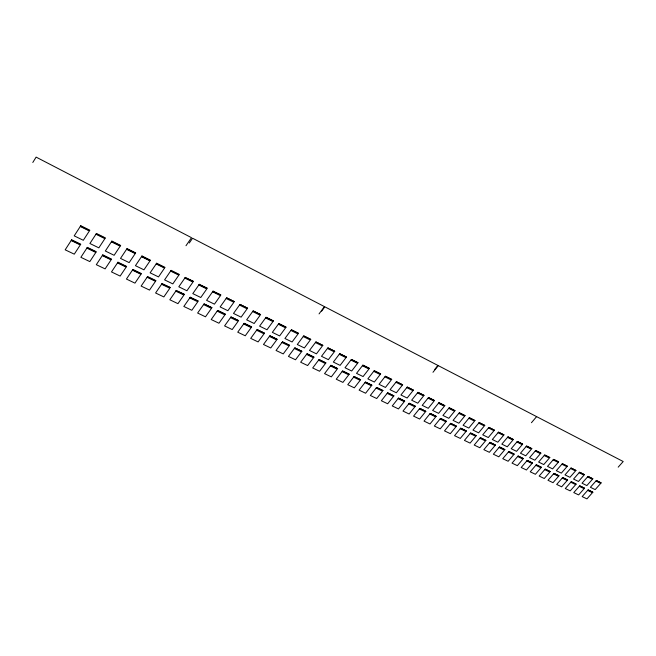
<?xml version="1.0" encoding="UTF-8"?>
<svg xmlns="http://www.w3.org/2000/svg" width="656" height="656" viewBox="0 0 656 656"><rect width="100%" height="100%" fill="white"/><g stroke="black" fill="none" stroke-linecap="round" stroke-linejoin="round"><path stroke-width="0.98" d="M32.8 162.475L36.121 157.112L191.503 237.677L185.992 245.729M189.272 243.032L192.561 238.226L324.458 306.623L319.046 313.904M321.604 311.165L324.843 306.819L623.2 461.521L618.19 467.162M434.756 369.41L437.913 365.449M432.985 372.28L438.282 365.638M531.45 422.718L536.6 416.617M71.184 240.522L65.174 249.821L74.276 254.167L80.286 244.926L71.184 240.522M71.66 239.793L71.422 240.153L80.524 244.565L80.762 244.196L71.66 239.793M80.278 226.476L74.202 235.857L83.304 240.285L89.372 230.961L80.278 226.476M80.754 225.73L80.516 226.099L89.61 230.592L89.847 230.223L80.754 225.73M86.879 248.116L80.868 257.316L89.823 261.588L95.825 252.445L86.879 248.116M87.355 247.386L87.117 247.755L96.063 252.084L96.301 251.724L87.355 247.386M95.965 234.217L89.897 243.499L98.843 247.853L104.911 238.636L95.965 234.217M96.44 233.487L96.202 233.848L105.149 238.267L105.386 237.907L96.44 233.487M102.311 255.586L96.309 264.688L105.108 268.886L111.11 259.842L102.311 255.586M102.787 254.864L102.549 255.225L111.348 259.481L111.586 259.128L102.787 254.864M111.389 241.834L105.329 251.01L114.128 255.299L120.187 246.172L111.389 241.834M111.864 241.105L111.627 241.474L120.425 245.811L120.663 245.451L111.864 241.105M117.49 262.925L111.487 271.928L120.155 276.069L126.149 267.115L117.49 262.925M117.965 262.22L117.727 262.572L126.387 266.762L126.624 266.41L117.965 262.22M126.559 249.321L120.507 258.407L129.166 262.621L135.218 253.593L126.559 249.321M127.043 248.608L126.805 248.96L135.456 253.241L135.694 252.88L127.043 248.608M132.43 270.149L126.428 279.062L134.947 283.13L140.942 274.274L132.43 270.149M132.897 269.452L132.66 269.805L141.179 273.921L141.417 273.577L132.897 269.452M141.483 256.693L135.439 265.68L143.951 269.829L149.994 260.891L141.483 256.693M141.967 255.979L141.721 256.332L150.24 260.539L150.478 260.186L141.967 255.979M147.116 277.258L141.13 286.082L149.511 290.083L155.497 281.317L147.116 277.258M147.592 276.561L147.354 276.914L155.734 280.973L155.972 280.62L147.592 276.561M156.169 263.942L150.126 272.83L158.506 276.914L164.541 268.074L156.169 263.942M156.645 263.236L156.407 263.589L164.779 267.722L165.017 267.377L156.645 263.236M161.573 284.253L155.587 292.986L163.844 296.922L169.822 288.246L161.573 284.253M162.048 283.564L161.811 283.909L170.298 287.558L162.048 283.564M170.609 271.067L164.582 279.874L172.823 283.892L178.85 275.135L170.609 271.067M171.093 270.37L170.855 270.723L179.088 274.79L179.334 274.446L171.093 270.37M175.8 291.141L169.822 299.776L177.948 303.654L183.918 295.061L175.8 291.141M176.275 290.452L176.038 290.797L184.385 294.388L176.275 290.452M184.828 278.087L178.801 286.803L186.919 290.756L192.938 282.088L184.828 278.087M185.304 277.398L185.066 277.742L193.413 281.408L185.304 277.398M189.805 297.914L183.836 306.467L191.831 310.28L197.792 301.776L189.805 297.914M190.273 297.234L190.035 297.57L198.26 301.104L190.273 297.234M198.817 284.991L192.798 293.617L200.785 297.504L206.796 288.935L198.817 284.991M199.293 284.31L199.055 284.655L207.271 288.255L199.293 284.31M203.581 304.581L197.628 313.043L205.492 316.807L211.453 308.386L203.581 304.581M204.057 303.908L211.921 307.721L204.057 303.908M212.585 291.789L206.574 300.325L214.438 304.154L220.441 295.667L212.585 291.789M213.061 291.116L212.823 291.453L220.916 294.995L213.061 291.116M217.152 311.141L211.199 319.529L218.948 323.228L224.893 314.888L217.152 311.141M217.62 310.485L225.369 314.232L217.62 310.485M226.14 298.48L220.137 306.934L227.878 310.706L233.88 302.301L226.14 298.48M226.615 297.816L234.348 301.637L226.615 297.816M230.51 317.611L224.573 325.909L232.199 329.55L238.136 321.301L230.51 317.611M230.978 316.955L238.604 320.645L230.978 316.955M239.489 305.073L233.495 313.437L241.121 317.151L247.107 308.828L239.489 305.073M239.957 304.409L247.574 308.172L239.957 304.409M243.663 323.974L237.734 332.19L245.254 335.782L251.174 327.606L243.663 323.974M244.139 323.326L251.642 326.959L244.139 323.326M252.626 311.559L246.648 319.841L254.151 323.498L260.129 315.257L252.626 311.559M253.101 310.903L260.596 314.609L253.101 310.903M256.619 330.239L250.699 338.381L258.103 341.915L264.015 333.822L256.619 330.239M257.086 329.599L264.483 333.174L257.086 329.599M265.565 317.947L259.596 326.155L266.992 329.755L272.953 321.588L265.565 317.947M266.041 317.299L273.421 320.948L266.041 317.299M269.386 336.413L263.474 344.474L270.764 347.959L276.668 339.939L269.386 336.413M269.846 335.774L277.135 339.308L269.846 335.774M278.308 324.236L272.347 332.362L279.636 335.913L285.59 327.828L278.308 324.236M278.784 323.597L286.057 327.188L278.784 323.597M281.949 342.498L276.053 350.484L283.236 353.912L289.132 345.966L281.949 342.498M282.416 341.866L289.591 345.335L282.416 341.866M290.862 330.435L284.917 338.488L292.084 341.981L298.029 333.97L290.862 330.435M291.33 329.796L298.496 333.338L291.33 329.796M294.331 348.484L288.443 356.397L295.52 359.775L301.407 351.903L294.331 348.484M294.798 347.86L301.867 351.288L294.798 347.86M303.228 336.536L297.291 344.515L304.359 347.959L310.288 340.021L303.228 336.536M303.695 335.905L310.755 339.398L303.695 335.905M306.532 354.388L300.653 362.227L307.631 365.556L313.502 357.758L306.532 354.388M307 353.764L313.97 357.143L307 353.764M315.413 342.555L309.484 350.452L316.446 353.846L322.367 345.983L315.413 342.555M315.88 341.932L322.834 345.368L315.88 341.932M318.554 360.201L312.691 367.967L319.562 371.255L325.425 363.522L318.554 360.201M319.021 359.586L325.884 362.916L319.021 359.586M327.418 348.475L321.497 356.306L328.361 359.652L334.273 351.862L327.418 348.475M327.885 347.86L334.74 351.247L327.885 347.86M330.403 365.933L324.548 373.633L331.321 376.864L337.168 369.213L330.403 365.933M330.87 365.326L337.635 368.606L330.87 365.326M339.242 354.314L333.346 362.071L340.103 365.367L345.999 357.651L339.242 354.314M339.71 353.707L346.466 357.044L339.71 353.707M342.079 371.583L336.241 379.209L342.916 382.399L348.754 374.814L342.079 371.583M342.539 370.984L349.213 374.215L342.539 370.984M350.903 360.07L345.015 367.754L351.682 371.001L357.561 363.358L350.903 360.07M351.37 359.463L358.028 362.76L351.37 359.463M353.592 377.151L347.762 384.711L354.338 387.852L360.169 380.332L353.592 377.151M354.051 376.552L360.628 379.742L354.051 376.552M362.391 365.745L356.52 373.362L363.088 376.56L368.959 368.984L362.391 365.745M362.858 365.146L369.418 368.385L362.858 365.146M364.933 382.645L359.119 390.131L365.605 393.231L371.419 385.777L364.933 382.645M365.392 382.054L371.878 385.187L365.392 382.054M373.715 371.337L367.852 378.881L374.33 382.038L380.185 374.527L373.715 371.337M374.182 370.738L380.652 373.936L374.182 370.738M376.118 388.057L370.32 395.478L376.716 398.528L382.514 391.148L376.118 388.057M376.577 387.466L382.973 390.566L376.577 387.466M384.883 376.847L379.037 384.326L385.425 387.442L391.263 379.996L384.883 376.847M385.343 376.257L391.722 379.414L385.343 376.257M387.147 393.387L381.357 400.75L387.671 403.76L393.452 396.437L387.147 393.387M387.606 392.813L393.912 395.863L387.606 392.813M395.896 382.284L390.058 389.697L396.355 392.764L402.185 385.392L395.896 382.284M396.355 381.702L402.645 384.81L396.355 381.702M398.028 398.651L392.247 405.949L398.471 408.918L404.244 401.661L398.028 398.651M398.479 398.077L404.695 401.087L398.479 398.077M406.745 387.639L400.923 394.994L407.138 398.02L412.952 390.705L406.745 387.639M407.204 387.065L413.411 390.123L407.204 387.065M408.754 403.842L402.989 411.074L409.123 414.002L414.879 406.81L408.754 403.842M409.205 403.268L415.338 406.236L409.205 403.268M417.454 392.928L411.648 400.209L417.774 403.194L423.571 395.945L417.454 392.928M417.913 392.354L424.03 395.371L417.913 392.354M419.332 408.959L413.575 416.125L419.635 419.02L425.375 411.886L419.332 408.959M419.783 408.393L425.826 411.32L419.783 408.393M428.007 398.135L422.218 405.359L428.261 408.303L434.042 401.119L428.007 398.135M428.466 397.569L434.502 400.554L428.466 397.569M429.762 414.01L424.03 421.111L430 423.965L435.732 416.888L429.762 414.01M430.213 413.444L436.183 416.33L430.213 413.444M438.421 403.276L432.64 410.443L438.602 413.346L444.374 406.22L438.421 403.276M438.88 402.71L444.834 405.654L438.88 402.71M440.053 418.987L434.329 426.031L440.225 428.844L445.941 421.833L440.053 418.987M440.512 418.43L446.392 421.275L440.512 418.43M448.696 408.352L442.931 415.453L448.811 418.315L454.567 411.246L448.696 408.352M449.147 407.786L455.018 410.689L449.147 407.786M450.213 423.899L444.506 430.885L450.311 433.665L456.018 426.712L450.213 423.899M450.664 423.35L456.469 426.162L450.664 423.35M458.823 413.354L453.075 420.389L458.88 423.218L464.62 416.207L458.823 413.354M459.282 412.796L465.071 415.658L459.282 412.796M460.233 428.745L454.534 435.674L460.274 438.413L465.957 431.517L460.233 428.745M460.676 428.196L466.408 430.976L460.676 428.196M468.827 418.29L463.087 425.268L468.81 428.056L474.542 421.111L468.827 418.29M469.278 417.733L474.993 420.562L469.278 417.733M470.114 433.526L464.432 440.406L470.098 443.103L475.764 436.265L470.114 433.526M470.565 432.985L476.215 435.723L470.565 432.985M478.683 423.153L472.968 430.082L478.618 432.829L484.325 425.941L478.683 423.153M479.142 422.612L484.776 425.4L479.142 422.612M479.872 438.249L474.206 445.063L479.79 447.736L485.448 440.947L479.872 438.249M480.315 437.708L485.899 440.414L480.315 437.708M488.417 427.958L482.718 434.83L488.285 437.544L493.984 430.705L488.417 427.958M488.868 427.417L494.435 430.172L488.868 427.417M489.499 442.907L483.849 449.672L489.36 452.304L495.001 445.572L489.499 442.907M489.942 442.374L495.452 445.039L489.942 442.374M498.027 432.706L492.336 439.512L497.838 442.193L503.521 435.412L498.027 432.706M498.478 432.165L503.964 434.879L498.478 432.165M499.003 447.507L493.361 454.214L498.806 456.814L504.439 450.131L499.003 447.507M499.446 446.974L504.882 449.606L499.446 446.974M507.506 437.38L501.832 444.137L507.26 446.785L512.926 440.061L507.506 437.38M507.957 436.847L513.377 439.528L507.957 436.847M508.384 452.041L502.758 458.7L508.129 461.258L513.746 454.641L508.384 452.041M508.826 451.517L514.189 454.116L508.826 451.517M516.862 442.005L511.204 448.704L516.559 451.312L522.217 444.645L516.862 442.005M517.313 441.472L522.66 444.12L517.313 441.472M517.641 456.519L512.033 463.12L517.338 465.653L522.939 459.085L517.641 456.519M518.084 456.002L523.381 458.569L518.084 456.002M526.096 446.564L520.454 453.206L525.743 455.789L531.385 449.171L526.096 446.564M526.547 446.039L531.827 448.647L526.547 446.039M526.784 460.947L521.192 467.49L526.424 469.991L532.008 463.472L526.784 460.947M527.227 460.43L532.451 462.956L527.227 460.43M535.214 451.066L529.589 457.658L534.812 460.2L540.429 453.64L535.214 451.066M535.665 450.541L540.88 453.124L535.665 450.541M535.804 465.309L530.228 471.812L535.403 474.28L540.97 467.81L535.804 465.309M536.247 464.801L541.413 467.302L536.247 464.801M544.218 455.51L538.609 462.054L543.767 464.563L549.367 458.052L544.218 455.51M544.66 454.993L549.81 457.535L544.66 454.993M544.718 469.622L539.158 476.067L544.267 478.511L549.818 472.09L544.718 469.622M545.161 469.114L550.253 471.582L545.161 469.114M553.106 459.897L547.506 466.391L552.606 468.868L558.19 462.406L553.106 459.897M553.549 459.38L558.633 461.898L553.549 459.38M553.516 473.878L547.973 480.282L553.016 482.685L558.551 476.313L553.516 473.878M553.959 473.378L558.994 475.813L553.959 473.378M561.889 464.227L556.304 470.672L561.331 473.124L566.907 466.711L561.889 464.227M562.323 463.718L567.35 466.203L562.323 463.718M562.208 478.085L556.682 484.431L561.659 486.809L567.178 480.487L562.208 478.085M562.643 477.584L567.62 479.987L562.643 477.584M570.556 468.507L564.988 474.903L569.949 477.322L575.509 470.959L570.556 468.507M570.991 468.007L575.952 470.45L570.991 468.007M570.794 482.234L565.275 488.54L570.195 490.885L575.706 484.612L570.794 482.234M571.228 481.742L576.14 484.12L571.228 481.742M579.109 472.73L573.557 479.077L578.469 481.463L584.012 475.149L579.109 472.73M579.551 472.23L584.447 474.649L579.551 472.23M579.273 486.342L573.77 492.59L578.633 494.911L584.119 488.687L579.273 486.342M579.707 485.842L584.553 488.195L579.707 485.842M587.563 476.904L582.028 483.201L586.874 485.563L592.401 479.298L587.563 476.904M588.006 476.412L592.844 478.798L588.006 476.412M587.645 490.393L582.159 496.6L586.956 498.888L592.434 492.705L587.645 490.393M588.079 489.901L592.868 492.221L588.079 489.901M595.919 481.028L590.392 487.277L595.181 489.606L600.699 483.39L595.919 481.028M596.353 480.536L601.134 482.898L596.353 480.536"/></g></svg>
